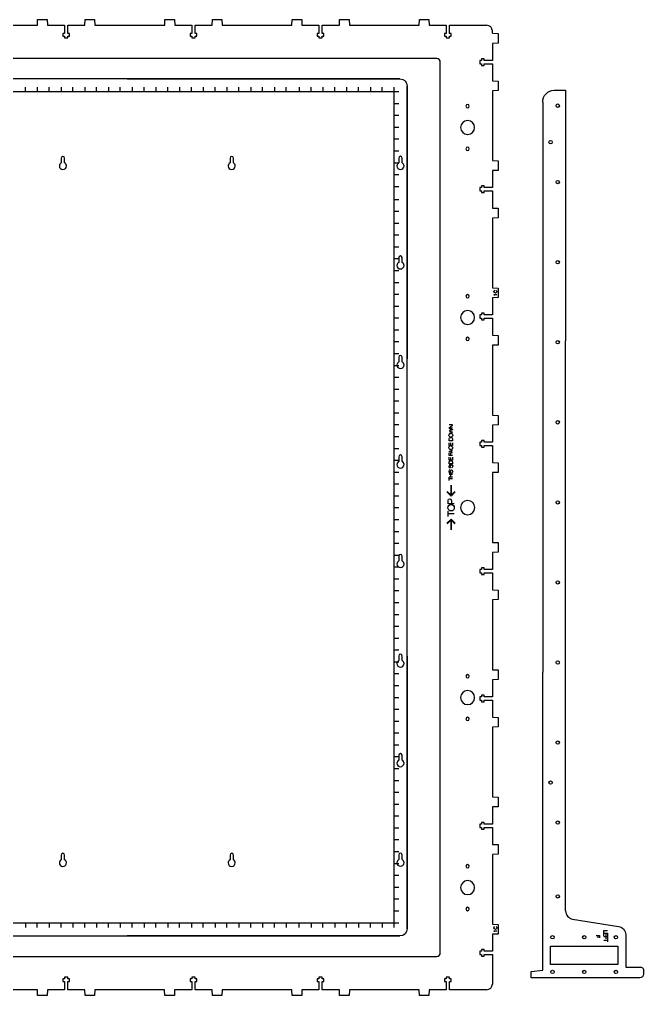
# Model space of a CAD drawing. Header units: millimetres. Extents: x -1108 to -58, y -862 to -39.
# Drawn here: x -584 to -58, y -862 to -39 of the extents above; entities that cross this region are included whole.
import ezdxf

# ---------------------------------------------------------------- set-up
doc = ezdxf.new("R2010")
doc.units = ezdxf.units.MM
doc.layers.add('CUTS', color=1, linetype='Continuous', true_color=0xff0000)
doc.layers.add('TEXT', color=5, linetype='Continuous', true_color=0x0000ff)

msp = doc.modelspace()

# ---------------------------------------------------------------- linework, layer by layer
at = {"layer": 'CUTS', "color": 1, "lineweight": 25, "true_color": 0xff0000}
for p, q in [((-569.05, -43.39), (-568.85, -38.51)), ((-568.85, -38.51), (-560.81, -38.51)), ((-560.81, -38.51), (-560.61, -43.39)), ((-529.03, -43.39), (-528.83, -38.51)), ((-528.83, -38.51), (-520.8, -38.51)), ((-520.8, -38.51), (-520.6, -43.39)), ((-461.71, -43.39), (-461.51, -38.51)), ((-461.51, -38.51), (-453.47, -38.51)), ((-453.47, -38.51), (-453.27, -43.39)), ((-421.69, -43.39), (-421.49, -38.51)), ((-421.49, -38.51), (-413.47, -38.51)), ((-413.47, -38.51), (-413.27, -43.39)), ((-354.37, -43.39), (-354.17, -38.51)), ((-354.17, -38.51), (-346.13, -38.51)), ((-346.13, -38.51), (-345.93, -43.39)), ((-314.35, -43.39), (-314.15, -38.51)), ((-314.15, -38.51), (-306.13, -38.51)), ((-306.13, -38.51), (-305.93, -43.39)), ((-247.03, -43.39), (-246.83, -38.51)), ((-246.83, -38.51), (-238.79, -38.51)), ((-238.79, -38.51), (-238.59, -43.39)), ((-627.94, -43.39), (-569.05, -43.39)), ((-560.61, -43.39), (-546.23, -43.39)), ((-546.23, -43.39), (-546.23, -50.4)), ((-543.43, -50.4), (-543.43, -43.39)), ((-543.43, -43.39), (-529.03, -43.39)), ((-520.6, -43.39), (-461.71, -43.39)), ((-453.27, -43.39), (-438.89, -43.39)), ((-438.89, -43.39), (-438.89, -50.4)), ((-436.09, -50.4), (-436.09, -43.39)), ((-436.09, -43.39), (-421.69, -43.39)), ((-413.27, -43.39), (-354.37, -43.39)), ((-345.93, -43.39), (-331.55, -43.39)), ((-331.55, -43.39), (-331.55, -50.4)), ((-328.75, -50.4), (-328.75, -43.39)), ((-328.75, -43.39), (-314.35, -43.39)), ((-305.93, -43.39), (-247.03, -43.39)), ((-238.59, -43.39), (-224.21, -43.39)), ((-224.21, -43.39), (-224.21, -50.4)), ((-221.41, -50.4), (-221.41, -43.39)), ((-221.41, -43.39), (-190.13, -43.39)), ((-185.33, -50.16), (-185.34, -47.93)), ((-546.23, -50.4), (-547.63, -50.4)), ((-547.63, -50.4), (-547.63, -52.6)), ((-547.63, -52.6), (-546.23, -52.6)), ((-546.23, -52.6), (-546.23, -54.05)), ((-546.23, -54.05), (-543.43, -54.05)), ((-542.03, -50.4), (-543.43, -50.4)), ((-543.43, -54.05), (-543.43, -52.6)), ((-543.43, -52.6), (-542.03, -52.6)), ((-542.03, -52.6), (-542.03, -50.4)), ((-438.89, -50.4), (-440.29, -50.4)), ((-440.29, -50.4), (-440.29, -52.6)), ((-440.29, -52.6), (-438.89, -52.6)), ((-438.89, -52.6), (-438.89, -54.05)), ((-438.89, -54.05), (-436.09, -54.05)), ((-434.69, -50.4), (-436.09, -50.4)), ((-436.09, -54.05), (-436.09, -52.6)), ((-436.09, -52.6), (-434.69, -52.6)), ((-434.69, -52.6), (-434.69, -50.4)), ((-331.55, -50.4), (-332.95, -50.4)), ((-332.95, -50.4), (-332.95, -52.6)), ((-332.95, -52.6), (-331.55, -52.6)), ((-331.55, -52.6), (-331.55, -54.05)), ((-331.55, -54.05), (-328.75, -54.05)), ((-327.35, -50.4), (-328.75, -50.4)), ((-328.75, -52.6), (-327.35, -52.6)), ((-328.75, -54.05), (-328.75, -52.6)), ((-327.35, -52.6), (-327.35, -50.4)), ((-224.21, -50.4), (-225.61, -50.4)), ((-225.61, -50.4), (-225.61, -52.6)), ((-225.61, -52.6), (-224.21, -52.6)), ((-224.21, -52.6), (-224.21, -54.05)), ((-224.21, -54.05), (-221.41, -54.05)), ((-220.01, -50.4), (-221.41, -50.4)), ((-221.41, -54.05), (-221.41, -52.6)), ((-221.41, -52.6), (-220.01, -52.6)), ((-220.01, -52.6), (-220.01, -50.4)), ((-185.33, -50.16), (-180.46, -50.36)), ((-180.46, -50.36), (-180.46, -58.4)), ((-185.33, -58.6), (-185.34, -72.97)), ((-180.46, -58.4), (-185.33, -58.6)), ((-232.23, -71.39), (-987.96, -71.4)), ((-194.55, -72.97), (-196, -72.97)), ((-196, -72.97), (-196, -75.77)), ((-192.35, -71.57), (-194.55, -71.57)), ((-194.55, -71.57), (-194.55, -72.97)), ((-192.35, -72.97), (-192.35, -71.57)), ((-185.34, -72.97), (-192.35, -72.97)), ((-229.23, -825.74), (-229.23, -74.39)), ((-196, -75.77), (-194.55, -75.77)), ((-194.55, -75.77), (-194.55, -77.17)), ((-194.55, -77.17), (-192.35, -77.17)), ((-192.35, -77.17), (-192.35, -75.77)), ((-192.35, -75.77), (-185.34, -75.77)), ((-185.34, -75.77), (-185.33, -90.17)), ((-263.24, -88.55), (-974.14, -88.55)), ((-185.33, -90.17), (-180.46, -90.37)), ((-180.46, -90.37), (-180.46, -98.4)), ((-257.24, -805.45), (-257.24, -94.55)), ((-180.46, -98.4), (-185.33, -98.6)), ((-185.33, -98.6), (-185.33, -157.5)), ((-142.86, -108.16), (-142.86, -588.97)), ((-185.33, -157.5), (-180.46, -157.7)), ((-180.46, -157.7), (-180.46, -165.74)), ((-185.33, -165.94), (-185.34, -180.31)), ((-180.46, -165.74), (-185.33, -165.94)), ((-194.55, -180.31), (-196, -180.31)), ((-196, -180.31), (-196, -183.11)), ((-192.35, -178.91), (-194.55, -178.91)), ((-194.55, -178.91), (-194.55, -180.31)), ((-192.35, -180.31), (-192.35, -178.91)), ((-185.34, -180.31), (-192.35, -180.31)), ((-196, -183.11), (-194.55, -183.11)), ((-194.55, -183.11), (-194.55, -184.51)), ((-194.55, -184.51), (-192.35, -184.51)), ((-192.35, -184.51), (-192.35, -183.11)), ((-192.35, -183.11), (-185.34, -183.11)), ((-185.34, -183.11), (-185.33, -197.51)), ((-185.33, -197.51), (-180.46, -197.71)), ((-180.46, -205.74), (-185.33, -205.94)), ((-180.46, -197.71), (-180.46, -205.74)), ((-185.33, -205.94), (-185.33, -264.84)), ((-185.33, -264.84), (-180.46, -265.04)), ((-180.46, -265.04), (-180.46, -273.08)), ((-180.46, -273.08), (-185.33, -273.28)), ((-185.33, -273.28), (-185.33, -287.65)), ((-194.55, -287.65), (-195.99, -287.65)), ((-195.99, -287.65), (-195.99, -290.45)), ((-194.55, -286.25), (-194.55, -287.65)), ((-192.35, -286.25), (-194.55, -286.25)), ((-192.35, -287.65), (-192.35, -286.25)), ((-185.33, -287.65), (-192.35, -287.65)), ((-195.99, -290.45), (-194.55, -290.45)), ((-194.55, -290.45), (-194.55, -291.85)), ((-194.55, -291.85), (-192.35, -291.85)), ((-192.35, -291.85), (-192.35, -290.45)), ((-192.35, -290.45), (-185.33, -290.45)), ((-185.33, -290.45), (-185.33, -304.85)), ((-185.33, -304.85), (-180.46, -305.05)), ((-180.46, -305.05), (-180.46, -313.08)), ((-123.58, -790.35), (-123.58, -309.54)), ((-180.46, -313.08), (-185.33, -313.28)), ((-185.33, -313.28), (-185.33, -372.18)), ((-185.33, -372.18), (-180.46, -372.38)), ((-180.46, -372.38), (-180.46, -380.42)), ((-180.46, -380.42), (-185.33, -380.62)), ((-185.33, -380.62), (-185.33, -394.99)), ((-194.55, -394.99), (-195.99, -394.99)), ((-195.99, -394.99), (-195.99, -397.79)), ((-192.35, -393.59), (-194.55, -393.59)), ((-194.55, -393.59), (-194.55, -394.99)), ((-192.35, -394.99), (-192.35, -393.59)), ((-185.33, -394.99), (-192.35, -394.99)), ((-195.99, -397.79), (-194.55, -397.79)), ((-194.55, -397.79), (-194.55, -399.19)), ((-194.55, -399.19), (-192.35, -399.19)), ((-192.35, -399.19), (-192.35, -397.79)), ((-192.35, -397.79), (-185.33, -397.79)), ((-185.33, -397.79), (-185.33, -412.19)), ((-185.33, -412.19), (-180.46, -412.39)), ((-180.46, -412.39), (-180.46, -420.42)), ((-180.46, -420.42), (-185.33, -420.62)), ((-185.33, -420.62), (-185.33, -479.52)), ((-185.33, -479.52), (-180.46, -479.72)), ((-180.46, -479.72), (-180.46, -487.76)), ((-180.46, -487.76), (-185.33, -487.96)), ((-185.33, -487.96), (-185.33, -502.33)), ((-192.35, -500.93), (-194.55, -500.93)), ((-194.55, -500.93), (-194.55, -502.33)), ((-192.35, -502.33), (-192.35, -500.93)), ((-194.55, -502.33), (-195.99, -502.33)), ((-195.99, -502.33), (-195.99, -505.13)), ((-195.99, -505.13), (-194.55, -505.13)), ((-194.55, -505.13), (-194.55, -506.53)), ((-194.55, -506.53), (-192.35, -506.53)), ((-185.33, -502.33), (-192.35, -502.33)), ((-192.35, -506.53), (-192.35, -505.13)), ((-192.35, -505.13), (-185.33, -505.13)), ((-185.33, -505.13), (-185.33, -519.53)), ((-185.33, -519.53), (-180.46, -519.73)), ((-180.46, -519.73), (-180.46, -527.76)), ((-180.46, -527.76), (-185.33, -527.96)), ((-185.33, -527.96), (-185.33, -586.86)), ((-185.33, -586.86), (-180.46, -587.06)), ((-180.46, -587.06), (-180.46, -595.1)), ((-180.46, -595.1), (-185.33, -595.3)), ((-185.33, -595.3), (-185.33, -609.67)), ((-194.55, -608.27), (-194.55, -609.67)), ((-192.35, -608.27), (-194.55, -608.27)), ((-192.35, -609.67), (-192.35, -608.27)), ((-194.55, -609.67), (-195.99, -609.67)), ((-195.99, -609.67), (-195.99, -612.47)), ((-195.99, -612.47), (-194.55, -612.47)), ((-194.55, -612.47), (-194.55, -613.87)), ((-194.55, -613.87), (-192.35, -613.87)), ((-185.33, -609.67), (-192.35, -609.67)), ((-192.35, -613.87), (-192.35, -612.47)), ((-192.35, -612.47), (-185.33, -612.47)), ((-185.33, -612.47), (-185.33, -626.87)), ((-185.33, -626.87), (-180.46, -627.07)), ((-180.46, -627.07), (-180.46, -635.1)), ((-180.46, -635.1), (-185.33, -635.3)), ((-185.33, -635.3), (-185.33, -694.2)), ((-185.33, -694.2), (-180.46, -694.4)), ((-180.46, -694.4), (-180.46, -702.44)), ((-180.46, -702.44), (-185.33, -702.64)), ((-185.33, -702.64), (-185.33, -717.01)), ((-192.35, -715.61), (-194.55, -715.61)), ((-194.55, -715.61), (-194.55, -717.01)), ((-192.35, -717.01), (-192.35, -715.61)), ((-194.55, -717.01), (-195.99, -717.01)), ((-195.99, -717.01), (-195.99, -719.81)), ((-195.99, -719.81), (-194.55, -719.81)), ((-194.55, -719.81), (-194.55, -721.21)), ((-194.55, -721.21), (-192.35, -721.21)), ((-185.33, -717.01), (-192.35, -717.01)), ((-192.35, -721.21), (-192.35, -719.81)), ((-192.35, -719.81), (-185.33, -719.81)), ((-185.33, -719.81), (-185.33, -734.21)), ((-185.33, -734.21), (-180.46, -734.41)), ((-180.46, -734.41), (-180.46, -742.44)), ((-180.46, -742.44), (-185.33, -742.64)), ((-185.33, -742.64), (-185.33, -801.54)), ((-185.33, -801.54), (-180.46, -801.74)), ((-180.46, -801.74), (-180.46, -809.78)), ((-974.14, -811.45), (-263.24, -811.45)), ((-180.46, -809.78), (-185.33, -809.98)), ((-185.33, -809.98), (-185.33, -824.35)), ((-192.35, -822.95), (-194.55, -822.95)), ((-194.55, -822.95), (-194.55, -824.35)), ((-192.35, -824.35), (-192.35, -822.95)), ((-987.96, -828.74), (-232.23, -828.74)), ((-194.55, -824.35), (-195.99, -824.35)), ((-195.99, -824.35), (-195.99, -827.15)), ((-195.99, -827.15), (-194.55, -827.15)), ((-194.55, -827.15), (-194.55, -828.55)), ((-194.55, -828.55), (-192.35, -828.55)), ((-185.33, -824.35), (-192.35, -824.35)), ((-192.35, -828.55), (-192.35, -827.15)), ((-192.35, -827.15), (-185.33, -827.15)), ((-185.33, -827.15), (-185.33, -851.94)), ((-546.23, -847.52), (-547.63, -847.52)), ((-547.63, -847.52), (-547.63, -849.72)), ((-543.43, -846.08), (-546.23, -846.08)), ((-546.23, -846.08), (-546.23, -847.52)), ((-543.43, -847.52), (-543.43, -846.08)), ((-542.03, -847.52), (-543.43, -847.52)), ((-542.03, -849.72), (-542.03, -847.52)), ((-438.89, -847.52), (-440.29, -847.52)), ((-440.29, -847.52), (-440.29, -849.72)), ((-436.09, -846.08), (-438.89, -846.08)), ((-438.89, -846.08), (-438.89, -847.52)), ((-436.09, -847.52), (-436.09, -846.08)), ((-434.69, -847.52), (-436.09, -847.52)), ((-434.69, -849.72), (-434.69, -847.52)), ((-331.55, -847.52), (-332.95, -847.52)), ((-332.95, -847.52), (-332.95, -849.72)), ((-328.75, -846.08), (-331.55, -846.08)), ((-331.55, -846.08), (-331.55, -847.52)), ((-328.75, -847.52), (-328.75, -846.08)), ((-327.35, -847.52), (-328.75, -847.52)), ((-327.35, -849.72), (-327.35, -847.52)), ((-224.21, -847.52), (-225.61, -847.52)), ((-225.61, -847.52), (-225.61, -849.72)), ((-224.21, -846.08), (-224.21, -847.52)), ((-221.41, -846.08), (-224.21, -846.08)), ((-221.41, -847.52), (-221.41, -846.08)), ((-220.01, -847.52), (-221.41, -847.52)), ((-220.01, -849.72), (-220.01, -847.52)), ((-547.63, -849.72), (-546.23, -849.72)), ((-546.23, -849.72), (-546.23, -856.74)), ((-543.43, -849.72), (-542.03, -849.72)), ((-543.43, -856.74), (-543.43, -849.72)), ((-440.29, -849.72), (-438.89, -849.72)), ((-438.89, -849.72), (-438.89, -856.74)), ((-436.09, -856.74), (-436.09, -849.72)), ((-436.09, -849.72), (-434.69, -849.72)), ((-332.95, -849.72), (-331.55, -849.72)), ((-331.55, -849.72), (-331.55, -856.74)), ((-328.75, -856.74), (-328.75, -849.72)), ((-328.75, -849.72), (-327.35, -849.72)), ((-225.61, -849.72), (-224.21, -849.72)), ((-224.21, -849.72), (-224.21, -856.74)), ((-221.41, -856.74), (-221.41, -849.72)), ((-221.41, -849.72), (-220.01, -849.72)), ((-569.06, -856.74), (-627.96, -856.74)), ((-568.86, -861.62), (-569.06, -856.74)), ((-560.83, -861.62), (-568.86, -861.62)), ((-560.63, -856.74), (-560.83, -861.62)), ((-546.23, -856.74), (-560.63, -856.74)), ((-529.05, -856.74), (-543.43, -856.74)), ((-528.85, -861.62), (-529.05, -856.74)), ((-520.82, -861.62), (-528.85, -861.62)), ((-520.62, -856.74), (-520.82, -861.62)), ((-461.72, -856.74), (-520.62, -856.74)), ((-461.52, -861.62), (-461.72, -856.74)), ((-453.49, -861.62), (-461.52, -861.62)), ((-453.29, -856.74), (-453.49, -861.62)), ((-438.89, -856.74), (-453.29, -856.74)), ((-421.71, -856.74), (-436.09, -856.74)), ((-421.51, -861.62), (-421.71, -856.74)), ((-413.48, -861.62), (-421.51, -861.62)), ((-413.28, -856.74), (-413.48, -861.62)), ((-354.38, -856.74), (-413.28, -856.74)), ((-354.18, -861.62), (-354.38, -856.74)), ((-346.15, -861.62), (-354.18, -861.62)), ((-345.95, -856.74), (-346.15, -861.62)), ((-331.55, -856.74), (-345.95, -856.74)), ((-314.37, -856.74), (-328.75, -856.74)), ((-314.17, -861.62), (-314.37, -856.74)), ((-306.14, -861.62), (-314.17, -861.62)), ((-305.94, -856.74), (-306.14, -861.62)), ((-247.04, -856.74), (-305.94, -856.74)), ((-246.84, -861.62), (-247.04, -856.74)), ((-238.81, -861.62), (-246.84, -861.62)), ((-238.61, -856.74), (-238.81, -861.62)), ((-224.21, -856.74), (-238.61, -856.74)), ((-190.13, -856.74), (-221.41, -856.74))]:
    msp.add_line(p, q, dxfattribs=at)
for points in [[(-493.24, -88.55), (-263.24, -88.55)], [(-257.24, -94.55), (-257.24, -324.55)], [(-133.22, -98.16), (-123.58, -98.16), (-123.58, -309.54)], [(-548.92, -155.49), (-548.92, -159.49)], [(-546.12, -159.49), (-546.12, -155.49)], [(-406.58, -155.49), (-406.58, -159.49)], [(-403.78, -159.49), (-403.78, -155.49)], [(-264.23, -155.35), (-264.23, -159.35)], [(-261.43, -159.35), (-261.43, -155.35)], [(-264.23, -239.3), (-264.23, -243.3)], [(-261.43, -243.3), (-261.43, -239.3)], [(-264.23, -323.25), (-264.23, -327.25)], [(-261.43, -327.25), (-261.43, -323.25)], [(-264.23, -407.21), (-264.23, -411.21)], [(-261.43, -411.21), (-261.43, -407.21)], [(-264.23, -491.16), (-264.23, -495.16)], [(-261.43, -495.16), (-261.43, -491.16)], [(-264.23, -575.12), (-264.23, -579.12)], [(-261.43, -579.12), (-261.43, -575.12)], [(-257.24, -575.45), (-257.24, -805.45)], [(-75.86, -846.7), (-152.48, -846.7), (-152.49, -841.5), (-142.86, -840.4), (-142.86, -592.15), (-142.86, -588.97)], [(-264.23, -659.07), (-264.23, -663.07)], [(-261.43, -663.07), (-261.43, -659.07)], [(-548.92, -743.16), (-548.92, -747.17)], [(-546.12, -747.17), (-546.12, -743.16)], [(-406.58, -743.16), (-406.58, -747.17)], [(-403.78, -747.17), (-403.78, -743.16)], [(-264.23, -743.02), (-264.23, -747.03)], [(-261.43, -747.03), (-261.43, -743.02)], [(-117.63, -797.13), (-78.81, -803.48)], [(-263.24, -811.45), (-493.24, -811.45), (-493.24, -811.45)], [(-72.86, -810.26), (-72.86, -837.79), (-60.86, -837.79)], [(-79.56, -820.15), (-79.56, -835.6), (-136.16, -835.6), (-136.16, -820.15), (-79.56, -820.15), (-79.56, -820.15)], [(-60.86, -846.7), (-75.86, -846.7), (-75.86, -846.7)], [(-57.86, -839.78), (-57.86, -843.7)]]:
    msp.add_lwpolyline(points, dxfattribs=at)
for centre, start, end in [((-232.23, -74.39), 359.99999, 90.0009), ((-232.23, -825.74), 269.99999, 359.99999)]:
    msp.add_arc(centre, 3, start, end, dxfattribs=at)
for points in [[(-185.33, -48.19), (-185.33, -45.55), (-187.49, -43.39), (-190.13, -43.39)], [(-263.24, -88.55), (-259.93, -88.55), (-257.24, -91.23), (-257.24, -94.55)], [(-142.86, -108.16), (-142.86, -102.66), (-138.52, -98.16), (-133.22, -98.16)], [(-206.17, -110.16), (-206.96, -110.16), (-207.6, -110.8), (-207.6, -111.59)], [(-207.6, -111.59), (-207.6, -112.38), (-206.96, -113.01), (-206.17, -113.01)], [(-204.75, -111.59), (-204.75, -110.8), (-205.39, -110.16), (-206.17, -110.16)], [(-206.17, -113.01), (-205.39, -113.01), (-204.75, -112.38), (-204.75, -111.59)], [(-131.64, -111.18), (-131.64, -110.39), (-131.01, -109.76), (-130.22, -109.76)], [(-130.22, -112.61), (-131.01, -112.61), (-131.64, -111.97), (-131.64, -111.18)], [(-130.22, -109.76), (-129.43, -109.76), (-128.8, -110.39), (-128.8, -111.18)], [(-128.8, -111.18), (-128.8, -111.97), (-129.43, -112.61), (-130.22, -112.61)], [(-206.17, -123.69), (-209.43, -123.69), (-212.07, -126.33), (-212.07, -129.59)], [(-212.07, -129.59), (-212.07, -132.85), (-209.43, -135.49), (-206.17, -135.49)], [(-200.27, -129.59), (-200.27, -126.33), (-202.91, -123.69), (-206.17, -123.69)], [(-206.17, -135.49), (-202.91, -135.49), (-200.27, -132.85), (-200.27, -129.59)], [(-206.17, -146.16), (-206.96, -146.16), (-207.6, -146.8), (-207.6, -147.59)], [(-207.6, -147.59), (-207.6, -148.38), (-206.96, -149.01), (-206.17, -149.01)], [(-204.75, -147.59), (-204.75, -146.8), (-205.39, -146.16), (-206.17, -146.16)], [(-206.17, -149.01), (-205.39, -149.01), (-204.75, -148.38), (-204.75, -147.59)], [(-137.62, -141.95), (-137.62, -141.17), (-136.98, -140.53), (-136.19, -140.53)], [(-136.19, -143.38), (-136.98, -143.38), (-137.62, -142.74), (-137.62, -141.95)], [(-136.19, -140.53), (-135.41, -140.53), (-134.77, -141.17), (-134.77, -141.95)], [(-134.77, -141.95), (-134.77, -142.74), (-135.41, -143.38), (-136.19, -143.38)], [(-547.52, -153.99), (-548.35, -153.99), (-548.92, -154.66), (-548.92, -155.49)], [(-546.12, -155.49), (-546.12, -154.66), (-546.69, -153.99), (-547.52, -153.99)], [(-405.18, -153.99), (-406.01, -153.99), (-406.58, -154.66), (-406.58, -155.49)], [(-403.78, -155.49), (-403.78, -154.66), (-404.35, -153.99), (-405.18, -153.99)], [(-262.83, -153.85), (-263.66, -153.85), (-264.23, -154.52), (-264.23, -155.35)], [(-261.43, -155.35), (-261.43, -154.52), (-262, -153.85), (-262.83, -153.85)], [(-548.92, -159.49), (-549.82, -160.01), (-550.52, -160.98), (-550.52, -162.09)], [(-550.52, -162.09), (-550.52, -163.74), (-549.18, -165.09), (-547.52, -165.09)], [(-547.52, -165.09), (-545.87, -165.09), (-544.52, -163.74), (-544.52, -162.09)], [(-544.52, -162.09), (-544.52, -160.98), (-545.23, -160.01), (-546.12, -159.49)], [(-406.58, -159.49), (-407.48, -160.01), (-408.18, -160.98), (-408.18, -162.09)], [(-408.18, -162.09), (-408.18, -163.74), (-406.84, -165.09), (-405.18, -165.09)], [(-405.18, -165.09), (-403.52, -165.09), (-402.18, -163.74), (-402.18, -162.09)], [(-402.18, -162.09), (-402.18, -160.98), (-402.88, -160.01), (-403.78, -159.49)], [(-264.23, -159.35), (-265.13, -159.87), (-265.83, -160.83), (-265.83, -161.94)], [(-265.83, -161.94), (-265.83, -163.6), (-264.49, -164.94), (-262.83, -164.94)], [(-262.83, -164.94), (-261.18, -164.94), (-259.83, -163.6), (-259.83, -161.94)], [(-259.83, -161.94), (-259.83, -160.83), (-260.54, -159.87), (-261.43, -159.35)], [(-131.64, -175.63), (-131.64, -174.84), (-131.01, -174.21), (-130.22, -174.21)], [(-130.22, -177.06), (-131.01, -177.06), (-131.64, -176.42), (-131.64, -175.63)], [(-130.22, -174.21), (-129.43, -174.21), (-128.8, -174.84), (-128.8, -175.63)], [(-128.8, -175.63), (-128.8, -176.42), (-129.43, -177.06), (-130.22, -177.06)], [(-262.83, -237.8), (-263.66, -237.8), (-264.23, -238.47), (-264.23, -239.3)], [(-261.43, -239.3), (-261.43, -238.47), (-262, -237.8), (-262.83, -237.8)], [(-264.23, -243.3), (-265.13, -243.82), (-265.83, -244.79), (-265.83, -245.9)], [(-265.83, -245.9), (-265.83, -247.55), (-264.49, -248.9), (-262.83, -248.9)], [(-262.83, -248.9), (-261.18, -248.9), (-259.83, -247.55), (-259.83, -245.9)], [(-259.83, -245.9), (-259.83, -244.79), (-260.54, -243.82), (-261.43, -243.3)], [(-131.64, -243.21), (-131.64, -242.42), (-131.01, -241.78), (-130.22, -241.78)], [(-130.22, -244.63), (-131.01, -244.63), (-131.64, -244), (-131.64, -243.21)], [(-130.22, -241.78), (-129.43, -241.78), (-128.8, -242.42), (-128.8, -243.21)], [(-128.8, -243.21), (-128.8, -244), (-129.43, -244.63), (-130.22, -244.63)], [(-206.17, -270.43), (-206.96, -270.43), (-207.6, -271.07), (-207.6, -271.86)], [(-204.75, -271.86), (-204.75, -271.07), (-205.39, -270.43), (-206.17, -270.43)], [(-207.6, -271.86), (-207.6, -272.65), (-206.96, -273.28), (-206.17, -273.28)], [(-206.17, -273.28), (-205.39, -273.28), (-204.75, -272.65), (-204.75, -271.86)], [(-206.17, -283.96), (-209.43, -283.96), (-212.07, -286.6), (-212.07, -289.86)], [(-200.27, -289.86), (-200.27, -286.6), (-202.91, -283.96), (-206.17, -283.96)], [(-212.07, -289.86), (-212.07, -293.12), (-209.43, -295.76), (-206.17, -295.76)], [(-206.17, -295.76), (-202.91, -295.76), (-200.27, -293.12), (-200.27, -289.86)], [(-206.17, -306.43), (-206.96, -306.43), (-207.6, -307.07), (-207.6, -307.86)], [(-207.6, -307.86), (-207.6, -308.65), (-206.96, -309.28), (-206.17, -309.28)], [(-204.75, -307.86), (-204.75, -307.07), (-205.39, -306.43), (-206.17, -306.43)], [(-206.17, -309.28), (-205.39, -309.28), (-204.75, -308.65), (-204.75, -307.86)], [(-131.64, -310.72), (-131.64, -309.93), (-131.01, -309.3), (-130.22, -309.3)], [(-130.22, -312.15), (-131.01, -312.15), (-131.64, -311.51), (-131.64, -310.72)], [(-130.22, -309.3), (-129.43, -309.3), (-128.8, -309.93), (-128.8, -310.72)], [(-128.8, -310.72), (-128.8, -311.51), (-129.43, -312.15), (-130.22, -312.15)], [(-264.23, -327.25), (-265.13, -327.77), (-265.83, -328.74), (-265.83, -329.85)], [(-262.83, -321.75), (-263.66, -321.75), (-264.23, -322.43), (-264.23, -323.25)], [(-261.43, -323.25), (-261.43, -322.43), (-262, -321.75), (-262.83, -321.75)], [(-259.83, -329.85), (-259.83, -328.74), (-260.54, -327.77), (-261.43, -327.25)], [(-265.83, -329.85), (-265.83, -331.51), (-264.49, -332.85), (-262.83, -332.85)], [(-262.83, -332.85), (-261.18, -332.85), (-259.83, -331.51), (-259.83, -329.85)], [(-131.64, -378.23), (-131.64, -377.45), (-131.01, -376.81), (-130.22, -376.81)], [(-130.22, -379.66), (-131.01, -379.66), (-131.64, -379.02), (-131.64, -378.23)], [(-130.22, -376.81), (-129.43, -376.81), (-128.8, -377.45), (-128.8, -378.23)], [(-128.8, -378.23), (-128.8, -379.02), (-129.43, -379.66), (-130.22, -379.66)], [(-264.23, -411.21), (-265.13, -411.73), (-265.83, -412.69), (-265.83, -413.8)], [(-262.83, -405.71), (-263.66, -405.71), (-264.23, -406.38), (-264.23, -407.21)], [(-261.43, -407.21), (-261.43, -406.38), (-262, -405.71), (-262.83, -405.71)], [(-259.83, -413.8), (-259.83, -412.69), (-260.54, -411.73), (-261.43, -411.21)], [(-265.83, -413.8), (-265.83, -415.46), (-264.49, -416.8), (-262.83, -416.8)], [(-262.83, -416.8), (-261.18, -416.8), (-259.83, -415.46), (-259.83, -413.8)], [(-206.17, -444.13), (-209.49, -444.13), (-212.17, -446.81), (-212.17, -450.13)], [(-200.17, -450.13), (-200.17, -446.81), (-202.86, -444.13), (-206.17, -444.13)], [(-131.64, -445.75), (-131.64, -444.96), (-131.01, -444.32), (-130.22, -444.32)], [(-130.22, -444.32), (-129.43, -444.32), (-128.8, -444.96), (-128.8, -445.75)], [(-212.17, -450.13), (-212.17, -453.44), (-209.49, -456.13), (-206.17, -456.13)], [(-206.17, -456.13), (-202.86, -456.13), (-200.17, -453.44), (-200.17, -450.13)], [(-130.22, -447.17), (-131.01, -447.17), (-131.64, -446.53), (-131.64, -445.75)], [(-128.8, -445.75), (-128.8, -446.53), (-129.43, -447.17), (-130.22, -447.17)], [(-262.83, -489.66), (-263.66, -489.66), (-264.23, -490.33), (-264.23, -491.16)], [(-261.43, -491.16), (-261.43, -490.33), (-262, -489.66), (-262.83, -489.66)], [(-264.23, -495.16), (-265.13, -495.68), (-265.83, -496.65), (-265.83, -497.76)], [(-265.83, -497.76), (-265.83, -499.41), (-264.49, -500.76), (-262.83, -500.76)], [(-262.83, -500.76), (-261.18, -500.76), (-259.83, -499.41), (-259.83, -497.76)], [(-259.83, -497.76), (-259.83, -496.65), (-260.54, -495.68), (-261.43, -495.16)], [(-131.64, -513.26), (-131.64, -512.47), (-131.01, -511.83), (-130.22, -511.83)], [(-130.22, -514.68), (-131.01, -514.68), (-131.64, -514.05), (-131.64, -513.26)], [(-130.22, -511.83), (-129.43, -511.83), (-128.8, -512.47), (-128.8, -513.26)], [(-128.8, -513.26), (-128.8, -514.05), (-129.43, -514.68), (-130.22, -514.68)], [(-262.83, -573.62), (-263.66, -573.62), (-264.23, -574.29), (-264.23, -575.12)], [(-261.43, -575.12), (-261.43, -574.29), (-262, -573.62), (-262.83, -573.62)], [(-264.23, -579.12), (-265.13, -579.63), (-265.83, -580.6), (-265.83, -581.71)], [(-265.83, -581.71), (-265.83, -583.37), (-264.49, -584.71), (-262.83, -584.71)], [(-262.83, -584.71), (-261.18, -584.71), (-259.83, -583.37), (-259.83, -581.71)], [(-259.83, -581.71), (-259.83, -580.6), (-260.54, -579.63), (-261.43, -579.12)], [(-131.64, -580.77), (-131.64, -579.98), (-131.01, -579.35), (-130.22, -579.35)], [(-130.22, -582.2), (-131.01, -582.2), (-131.64, -581.56), (-131.64, -580.77)], [(-130.22, -579.35), (-129.43, -579.35), (-128.8, -579.98), (-128.8, -580.77)], [(-128.8, -580.77), (-128.8, -581.56), (-129.43, -582.2), (-130.22, -582.2)], [(-206.17, -590.97), (-206.96, -590.97), (-207.6, -591.61), (-207.6, -592.4)], [(-207.6, -592.4), (-207.6, -593.18), (-206.96, -593.82), (-206.17, -593.82)], [(-204.75, -592.4), (-204.75, -591.61), (-205.39, -590.97), (-206.17, -590.97)], [(-206.17, -593.82), (-205.39, -593.82), (-204.75, -593.18), (-204.75, -592.4)], [(-206.17, -604.5), (-209.43, -604.5), (-212.07, -607.14), (-212.07, -610.4)], [(-200.27, -610.4), (-200.27, -607.14), (-202.91, -604.5), (-206.17, -604.5)], [(-212.07, -610.4), (-212.07, -613.66), (-209.43, -616.3), (-206.17, -616.3)], [(-206.17, -616.3), (-202.91, -616.3), (-200.27, -613.66), (-200.27, -610.4)], [(-206.17, -626.97), (-206.96, -626.97), (-207.6, -627.61), (-207.6, -628.4)], [(-207.6, -628.4), (-207.6, -629.18), (-206.96, -629.82), (-206.17, -629.82)], [(-204.75, -628.4), (-204.75, -627.61), (-205.39, -626.97), (-206.17, -626.97)], [(-206.17, -629.82), (-205.39, -629.82), (-204.75, -629.18), (-204.75, -628.4)], [(-131.64, -648.28), (-131.64, -647.5), (-131.01, -646.86), (-130.22, -646.86)], [(-130.22, -649.71), (-131.01, -649.71), (-131.64, -649.07), (-131.64, -648.28)], [(-130.22, -646.86), (-129.43, -646.86), (-128.8, -647.5), (-128.8, -648.28)], [(-128.8, -648.28), (-128.8, -649.07), (-129.43, -649.71), (-130.22, -649.71)], [(-262.83, -657.57), (-263.66, -657.57), (-264.23, -658.24), (-264.23, -659.07)], [(-261.43, -659.07), (-261.43, -658.24), (-262, -657.57), (-262.83, -657.57)], [(-264.23, -663.07), (-265.13, -663.59), (-265.83, -664.56), (-265.83, -665.66)], [(-265.83, -665.66), (-265.83, -667.32), (-264.49, -668.66), (-262.83, -668.66)], [(-262.83, -668.66), (-261.18, -668.66), (-259.83, -667.32), (-259.83, -665.66)], [(-259.83, -665.66), (-259.83, -664.55), (-260.54, -663.59), (-261.43, -663.07)], [(-137.62, -682.06), (-137.62, -681.27), (-136.98, -680.63), (-136.19, -680.63)], [(-136.19, -683.48), (-136.98, -683.48), (-137.62, -682.84), (-137.62, -682.06)], [(-136.19, -680.63), (-135.41, -680.63), (-134.77, -681.27), (-134.77, -682.06)], [(-134.77, -682.06), (-134.77, -682.84), (-135.41, -683.48), (-136.19, -683.48)], [(-131.64, -715.8), (-131.64, -715.01), (-131.01, -714.37), (-130.22, -714.37)], [(-130.22, -717.22), (-131.01, -717.22), (-131.64, -716.59), (-131.64, -715.8)], [(-130.22, -714.37), (-129.43, -714.37), (-128.8, -715.01), (-128.8, -715.8)], [(-128.8, -715.8), (-128.8, -716.59), (-129.43, -717.22), (-130.22, -717.22)], [(-548.92, -747.17), (-549.82, -747.68), (-550.52, -748.65), (-550.52, -749.76)], [(-547.52, -741.66), (-548.35, -741.66), (-548.92, -742.34), (-548.92, -743.16)], [(-546.12, -743.16), (-546.12, -742.34), (-546.69, -741.66), (-547.52, -741.66)], [(-544.52, -749.76), (-544.52, -748.65), (-545.23, -747.68), (-546.12, -747.17)], [(-406.58, -747.17), (-407.48, -747.68), (-408.18, -748.65), (-408.18, -749.76)], [(-405.18, -741.66), (-406.01, -741.66), (-406.58, -742.34), (-406.58, -743.16)], [(-403.78, -743.16), (-403.78, -742.34), (-404.35, -741.66), (-405.18, -741.66)], [(-402.18, -749.76), (-402.18, -748.65), (-402.88, -747.68), (-403.78, -747.17)], [(-264.23, -747.03), (-265.13, -747.54), (-265.83, -748.51), (-265.83, -749.62)], [(-262.83, -741.52), (-263.66, -741.52), (-264.23, -742.2), (-264.23, -743.02)], [(-261.43, -743.02), (-261.43, -742.2), (-262, -741.52), (-262.83, -741.52)], [(-259.83, -749.62), (-259.83, -748.51), (-260.54, -747.54), (-261.43, -747.03)], [(-550.52, -749.76), (-550.52, -751.42), (-549.18, -752.76), (-547.52, -752.76)], [(-547.52, -752.76), (-545.87, -752.76), (-544.52, -751.42), (-544.52, -749.76)], [(-408.18, -749.76), (-408.18, -751.42), (-406.84, -752.76), (-405.18, -752.76)], [(-405.18, -752.76), (-403.52, -752.76), (-402.18, -751.42), (-402.18, -749.76)], [(-265.83, -749.62), (-265.83, -751.28), (-264.49, -752.62), (-262.83, -752.62)], [(-262.83, -752.62), (-261.18, -752.62), (-259.83, -751.28), (-259.83, -749.62)], [(-206.17, -751.24), (-206.96, -751.24), (-207.6, -751.88), (-207.6, -752.67)], [(-207.6, -752.67), (-207.6, -753.45), (-206.96, -754.09), (-206.17, -754.09)], [(-204.75, -752.67), (-204.75, -751.88), (-205.39, -751.24), (-206.17, -751.24)], [(-206.17, -754.09), (-205.39, -754.09), (-204.75, -753.45), (-204.75, -752.67)], [(-206.17, -764.77), (-209.43, -764.77), (-212.07, -767.41), (-212.07, -770.67)], [(-200.27, -770.67), (-200.27, -767.41), (-202.91, -764.77), (-206.17, -764.77)], [(-212.07, -770.67), (-212.07, -773.93), (-209.43, -776.57), (-206.17, -776.57)], [(-206.17, -776.57), (-202.91, -776.57), (-200.27, -773.93), (-200.27, -770.67)], [(-131.64, -778.03), (-131.64, -777.24), (-131.01, -776.6), (-130.22, -776.6)], [(-130.22, -779.45), (-131.01, -779.45), (-131.64, -778.82), (-131.64, -778.03)], [(-130.22, -776.6), (-129.43, -776.6), (-128.8, -777.24), (-128.8, -778.03)], [(-128.8, -778.03), (-128.8, -778.82), (-129.43, -779.45), (-130.22, -779.45)], [(-206.17, -787.24), (-206.96, -787.24), (-207.6, -787.88), (-207.6, -788.67)], [(-207.6, -788.67), (-207.6, -789.45), (-206.96, -790.09), (-206.17, -790.09)], [(-204.75, -788.67), (-204.75, -787.88), (-205.39, -787.24), (-206.17, -787.24)], [(-206.17, -790.09), (-205.39, -790.09), (-204.75, -789.45), (-204.75, -788.67)], [(-123.58, -790.35), (-123.58, -793.65), (-120.9, -796.7), (-117.63, -797.13)], [(-257.24, -805.45), (-257.24, -808.77), (-259.93, -811.45), (-263.24, -811.45)], [(-78.81, -803.48), (-75.54, -803.91), (-72.86, -806.96), (-72.86, -810.26)], [(-136.01, -812.47), (-136.01, -811.68), (-135.37, -811.04), (-134.58, -811.04)], [(-134.58, -813.89), (-135.37, -813.89), (-136.01, -813.26), (-136.01, -812.47)], [(-134.58, -811.04), (-133.8, -811.04), (-133.16, -811.68), (-133.16, -812.47)], [(-133.16, -812.47), (-133.16, -813.26), (-133.8, -813.89), (-134.58, -813.89)], [(-109.28, -812.47), (-109.28, -811.68), (-108.65, -811.04), (-107.86, -811.04)], [(-107.86, -813.89), (-108.65, -813.89), (-109.28, -813.26), (-109.28, -812.47)], [(-107.86, -811.04), (-107.07, -811.04), (-106.43, -811.68), (-106.43, -812.47)], [(-106.43, -812.47), (-106.43, -813.26), (-107.07, -813.89), (-107.86, -813.89)], [(-82.56, -812.47), (-82.56, -811.68), (-81.92, -811.04), (-81.13, -811.04)], [(-81.13, -813.89), (-81.92, -813.89), (-82.56, -813.26), (-82.56, -812.47)], [(-81.13, -811.04), (-80.35, -811.04), (-79.71, -811.68), (-79.71, -812.47)], [(-79.71, -812.47), (-79.71, -813.26), (-80.35, -813.89), (-81.13, -813.89)], [(-60.86, -837.79), (-59.21, -837.79), (-57.86, -838.13), (-57.86, -839.78)], [(-136.01, -841.78), (-136.01, -841), (-135.37, -840.36), (-134.58, -840.36)], [(-134.58, -843.21), (-135.37, -843.21), (-136.01, -842.57), (-136.01, -841.78)], [(-134.58, -840.36), (-133.8, -840.36), (-133.16, -841), (-133.16, -841.78)], [(-133.16, -841.78), (-133.16, -842.57), (-133.8, -843.21), (-134.58, -843.21)], [(-109.28, -841.78), (-109.28, -841), (-108.65, -840.36), (-107.86, -840.36)], [(-107.86, -843.21), (-108.65, -843.21), (-109.28, -842.57), (-109.28, -841.78)], [(-107.86, -840.36), (-107.07, -840.36), (-106.43, -841), (-106.43, -841.78)], [(-106.43, -841.78), (-106.43, -842.57), (-107.07, -843.21), (-107.86, -843.21)], [(-82.56, -841.78), (-82.56, -841), (-81.92, -840.36), (-81.13, -840.36)], [(-81.13, -843.21), (-81.92, -843.21), (-82.56, -842.57), (-82.56, -841.78)], [(-81.13, -840.36), (-80.35, -840.36), (-79.71, -841), (-79.71, -841.78)], [(-79.71, -841.78), (-79.71, -842.57), (-80.35, -843.21), (-81.13, -843.21)], [(-57.86, -843.7), (-57.86, -845.35), (-59.21, -846.7), (-60.86, -846.7)], [(-190.13, -856.74), (-187.49, -856.74), (-185.33, -854.58), (-185.33, -851.94)]]:
    msp.add_open_spline(points, degree=3, dxfattribs=at)
at = {"layer": 'TEXT', "color": 5, "lineweight": 25, "true_color": 0x0000ff}
for points in [[(-579.14, -99.55), (-579.14, -95.7)], [(-569.14, -95.7), (-569.14, -99.55)], [(-559.14, -99.55), (-559.14, -95.7)], [(-549.14, -95.7), (-549.14, -99.55)], [(-539.14, -99.55), (-539.14, -95.7)], [(-529.14, -95.7), (-529.14, -99.55)], [(-519.14, -99.55), (-519.14, -95.7)], [(-509.14, -95.7), (-509.14, -99.55)], [(-499.14, -99.55), (-499.14, -95.7)], [(-489.14, -95.7), (-489.14, -99.55)], [(-479.14, -99.55), (-479.14, -95.7)], [(-469.14, -95.7), (-469.14, -99.55)], [(-459.13, -99.55), (-459.13, -95.7)], [(-449.14, -95.7), (-449.14, -99.55)], [(-439.14, -99.55), (-439.14, -95.7)], [(-429.14, -95.7), (-429.14, -99.55)], [(-419.13, -99.55), (-419.13, -95.7)], [(-409.14, -95.7), (-409.14, -99.55)], [(-399.13, -99.55), (-399.13, -95.7)], [(-389.14, -95.7), (-389.14, -99.55)], [(-379.13, -99.55), (-379.13, -95.7)], [(-369.13, -95.7), (-369.13, -99.55)], [(-359.13, -99.55), (-359.13, -95.7)], [(-348.24, -95.7), (-348.24, -99.55)], [(-338.24, -99.55), (-338.24, -95.7)], [(-328.24, -95.7), (-328.24, -99.55)], [(-318.24, -99.55), (-318.24, -95.7)], [(-308.24, -95.7), (-308.24, -99.55)], [(-298.24, -99.55), (-298.24, -95.7)], [(-288.24, -95.7), (-288.24, -99.55)], [(-278.24, -99.55), (-278.24, -95.7)], [(-268.24, -323.4), (-268.24, -95.7)], [(-545.08, -99.55), (-773.2, -99.55)], [(-345.08, -99.55), (-573.2, -99.55)], [(-264.18, -99.55), (-492.3, -99.55)], [(-264.18, -109.55), (-268.24, -109.55)], [(-264.18, -119.55), (-268.24, -119.55)], [(-264.18, -129.55), (-268.24, -129.55)], [(-264.18, -139.55), (-268.24, -139.55)], [(-264.18, -149.55), (-268.24, -149.55)], [(-264.18, -159.55), (-268.24, -159.55)], [(-264.18, -169.55), (-268.24, -169.55)], [(-268.24, -404.3), (-268.24, -176.6)], [(-264.18, -179.55), (-268.24, -179.55)], [(-264.18, -190.45), (-268.24, -190.45)], [(-264.18, -200.45), (-268.24, -200.45)], [(-264.18, -210.45), (-268.24, -210.45)], [(-264.18, -220.45), (-268.24, -220.45)], [(-264.18, -230.45), (-268.24, -230.45)], [(-264.18, -240.45), (-268.24, -240.45)], [(-264.18, -250.45), (-268.24, -250.45)], [(-264.18, -260.45), (-268.24, -260.45)], [(-264.18, -270.45), (-268.24, -270.45)], [(-183.85, -270.64), (-183.85, -270.55), (-181.46, -270.55)], [(-264.18, -280.45), (-268.24, -280.45)], [(-264.18, -290.45), (-268.24, -290.45)], [(-264.18, -300.45), (-268.24, -300.45)], [(-264.18, -310.45), (-268.24, -310.45)], [(-264.18, -320.45), (-268.24, -320.45)], [(-264.18, -330.45), (-268.24, -330.45)], [(-264.18, -340.45), (-268.24, -340.45)], [(-264.18, -350.45), (-268.24, -350.45)], [(-264.18, -360.45), (-268.24, -360.45)], [(-264.18, -370.45), (-268.24, -370.45)], [(-268.24, -604.3), (-268.24, -376.6)], [(-264.18, -380.45), (-268.24, -380.45)], [(-218.86, -383.06), (-221.88, -383.06), (-221.88, -382.95), (-218.86, -380.57), (-218.86, -380.47), (-221.88, -380.47)], [(-221.88, -383.36), (-218.86, -384.37), (-218.86, -384.48), (-221.87, -385.51), (-221.87, -385.52), (-218.86, -386.56), (-218.86, -386.67), (-221.88, -387.68)], [(-264.18, -390.45), (-268.24, -390.45)], [(-221.88, -393.79), (-221.88, -392.32)], [(-218.86, -392.32), (-218.86, -393.79), (-221.88, -393.79), (-221.88, -393.79)], [(-264.18, -400.45), (-268.24, -400.45)], [(-218.86, -395.45), (-218.86, -397.82), (-221.88, -397.82), (-221.88, -395.47)], [(-218.86, -404.21), (-221.88, -402.82), (-221.88, -402.71), (-218.86, -401.33)], [(-220.48, -397.82), (-220.48, -395.57)], [(-219.86, -401.79), (-219.86, -403.76)], [(-264.18, -410.45), (-268.24, -410.45)], [(-218.86, -406.13), (-221.88, -406.13), (-221.88, -404.01)], [(-218.86, -407.67), (-218.86, -410.05), (-221.88, -410.05), (-221.88, -407.7)], [(-220.48, -406.13), (-220.48, -404.13)], [(-220.48, -410.05), (-220.48, -407.79)], [(-221.88, -413.3), (-221.88, -411.82)], [(-218.86, -411.82), (-218.86, -413.3), (-221.88, -413.3), (-221.88, -413.3)], [(-221.88, -413.75), (-218.86, -413.75)], [(-220.49, -415.76), (-220.32, -414.75)], [(-220.49, -420.08), (-220.32, -419.08)], [(-264.18, -420.45), (-268.24, -420.45)], [(-221.88, -421.43), (-218.86, -421.43)], [(-221.88, -421.86), (-218.86, -421.86)], [(-218.86, -424.45), (-221.88, -424.45)], [(-221.88, -427.22), (-221.88, -424.61)], [(-218.86, -425.91), (-221.88, -425.91)], [(-220.48, -424.45), (-220.48, -421.86)], [(-264.18, -430.45), (-268.24, -430.45)], [(-220.37, -431.34), (-220.37, -439.52), (-223.37, -436.52)], [(-216.88, -436.53), (-219.87, -439.52), (-219.87, -431.34)], [(-264.18, -440.45), (-268.24, -440.45)], [(-216.65, -436.9), (-220.12, -440.38), (-223.6, -436.9)], [(-217.52, -446.97), (-222.73, -446.97), (-222.73, -444.18)], [(-219.89, -444.38), (-219.9, -446.97)], [(-264.18, -450.45), (-268.24, -450.45)], [(-264.18, -460.45), (-268.24, -460.45)], [(-223.6, -463.35), (-220.12, -459.88), (-216.65, -463.35)], [(-223.36, -463.73), (-220.37, -460.74), (-220.37, -468.91)], [(-222.73, -457.52), (-222.73, -453.03)], [(-217.52, -455.35), (-222.68, -455.35)], [(-219.87, -468.91), (-219.87, -460.74), (-216.87, -463.74)], [(-264.18, -470.45), (-268.24, -470.45)], [(-264.18, -480.45), (-268.24, -480.45)], [(-264.18, -490.45), (-268.24, -490.45)], [(-264.18, -500.45), (-268.24, -500.45)], [(-264.18, -510.45), (-268.24, -510.45)], [(-264.18, -520.45), (-268.24, -520.45)], [(-264.18, -530.45), (-268.24, -530.45)], [(-264.18, -540.45), (-268.24, -540.45)], [(-264.18, -550.45), (-268.24, -550.45)], [(-264.18, -560.45), (-268.24, -560.45)], [(-264.18, -570.45), (-268.24, -570.45)], [(-268.24, -804.3), (-268.24, -576.6)], [(-264.18, -580.45), (-268.24, -580.45)], [(-264.18, -590.45), (-268.24, -590.45)], [(-264.18, -600.45), (-268.24, -600.45)], [(-264.18, -610.45), (-268.24, -610.45)], [(-264.18, -620.45), (-268.24, -620.45)], [(-264.18, -630.45), (-268.24, -630.45)], [(-264.18, -640.45), (-268.24, -640.45)], [(-264.18, -650.45), (-268.24, -650.45)], [(-264.18, -660.45), (-268.24, -660.45)], [(-264.18, -670.45), (-268.24, -670.45)], [(-264.18, -680.45), (-268.24, -680.45)], [(-264.18, -690.45), (-268.24, -690.45)], [(-264.18, -700.45), (-268.24, -700.45)], [(-264.18, -710.45), (-268.24, -710.45)], [(-264.18, -720.45), (-268.24, -720.45)], [(-264.18, -730.45), (-268.24, -730.45)], [(-264.18, -740.45), (-268.24, -740.45)], [(-264.18, -750.45), (-268.24, -750.45)], [(-264.18, -760.45), (-268.24, -760.45)], [(-264.18, -770.45), (-268.24, -770.45)], [(-264.18, -780.45), (-268.24, -780.45)], [(-264.18, -790.45), (-268.24, -790.45)], [(-773.2, -800.45), (-545.08, -800.45)], [(-579.14, -800.45), (-579.14, -804.3)], [(-573.2, -800.45), (-345.08, -800.45)], [(-569.14, -804.3), (-569.14, -800.45)], [(-559.14, -800.45), (-559.14, -804.3)], [(-549.14, -804.3), (-549.14, -800.45)], [(-539.14, -800.45), (-539.14, -804.3)], [(-529.14, -804.3), (-529.14, -800.45)], [(-519.14, -800.45), (-519.14, -804.3)], [(-509.14, -804.3), (-509.14, -800.45)], [(-499.14, -800.45), (-499.14, -804.3)], [(-492.3, -800.45), (-264.18, -800.45)], [(-489.14, -804.3), (-489.14, -800.45)], [(-479.14, -800.45), (-479.14, -804.3)], [(-469.14, -804.3), (-469.14, -800.45)], [(-459.13, -800.45), (-459.13, -804.3)], [(-449.14, -804.3), (-449.14, -800.45)], [(-439.14, -800.45), (-439.14, -804.3)], [(-429.14, -804.3), (-429.14, -800.45)], [(-419.13, -800.45), (-419.13, -804.3)], [(-409.14, -804.3), (-409.14, -800.45)], [(-399.13, -800.45), (-399.13, -804.3)], [(-389.14, -804.3), (-389.14, -800.45)], [(-379.13, -800.45), (-379.13, -804.3)], [(-369.13, -804.3), (-369.13, -800.45)], [(-359.13, -800.45), (-359.13, -804.3)], [(-348.24, -804.3), (-348.24, -800.45)], [(-338.24, -800.45), (-338.24, -804.3)], [(-328.24, -804.3), (-328.24, -800.45)], [(-318.24, -800.45), (-318.24, -804.3)], [(-308.24, -804.3), (-308.24, -800.45)], [(-298.24, -800.45), (-298.24, -804.3)], [(-288.24, -804.3), (-288.24, -800.45)], [(-278.24, -800.45), (-278.24, -804.3)], [(-183.86, -807.24), (-183.86, -807.15), (-181.48, -807.15)], [(-97.89, -810.96), (-94.87, -810.96), (-94.87, -813.08)], [(-96.27, -810.96), (-96.27, -812.95)], [(-91.25, -808.85), (-91.25, -806.71), (-88.2, -806.71)], [(-91.25, -811.54), (-91.25, -809.14), (-88.2, -809.14), (-88.2, -811.51)], [(-91.25, -811.81), (-88.2, -811.81), (-88.2, -813.94)], [(-89.62, -809.14), (-89.62, -811.41)], [(-89.62, -811.81), (-89.62, -813.82)], [(-88.2, -813.61), (-88.2, -816.24)], [(-91.25, -814.93), (-88.2, -814.93)]]:
    msp.add_lwpolyline(points, dxfattribs=at)
for points in [[(-183.99, -267.98), (-183.99, -267.41), (-183.76, -266.96), (-183.23, -266.83)], [(-182.73, -269.24), (-183.52, -269.24), (-183.99, -268.67), (-183.99, -267.98)], [(-183.4, -271.39), (-183.49, -271.02), (-183.68, -270.78), (-183.85, -270.64)], [(-181.46, -267.98), (-181.46, -268.67), (-181.93, -269.24), (-182.73, -269.24)], [(-182.43, -266.77), (-181.79, -266.84), (-181.46, -267.43), (-181.46, -267.98)], [(-221.95, -389.18), (-221.95, -388.32), (-221.37, -387.61), (-220.37, -387.61)], [(-220.37, -390.75), (-221.37, -390.75), (-221.95, -390.04), (-221.95, -389.18)], [(-221.88, -392.32), (-221.88, -391.49), (-221.27, -391.06), (-220.37, -391.06)], [(-220.37, -387.61), (-219.37, -387.61), (-218.8, -388.32), (-218.8, -389.18)], [(-218.8, -389.18), (-218.8, -390.04), (-219.37, -390.75), (-220.37, -390.75)], [(-220.37, -391.06), (-219.47, -391.06), (-218.86, -391.49), (-218.86, -392.32)], [(-221.95, -399.64), (-221.95, -398.92), (-221.66, -398.36), (-221, -398.2)], [(-220.37, -401.2), (-221.37, -401.2), (-221.95, -400.5), (-221.95, -399.64)], [(-218.8, -399.64), (-218.8, -400.5), (-219.38, -401.2), (-220.37, -401.2)], [(-220.01, -398.12), (-219.2, -398.21), (-218.8, -398.94), (-218.8, -399.64)], [(-221.88, -411.82), (-221.88, -410.99), (-221.27, -410.56), (-220.37, -410.56)], [(-220.37, -410.56), (-219.47, -410.56), (-218.86, -410.99), (-218.86, -411.82)], [(-221.04, -414.14), (-221.5, -414.17), (-221.95, -414.38), (-221.95, -415.38)], [(-221.95, -415.38), (-221.95, -416.15), (-221.67, -416.5), (-221.18, -416.5)], [(-221.04, -418.46), (-221.5, -418.49), (-221.95, -418.7), (-221.95, -419.71)], [(-221.95, -419.71), (-221.95, -420.47), (-221.67, -420.83), (-221.18, -420.83)], [(-221.18, -416.5), (-220.76, -416.5), (-220.59, -416.26), (-220.49, -415.76)], [(-220.32, -414.75), (-220.22, -414.29), (-220.02, -414.06), (-219.65, -414.06)], [(-220.32, -419.08), (-220.22, -418.61), (-220.02, -418.39), (-219.65, -418.39)], [(-218.8, -415.27), (-218.8, -416.46), (-219.43, -416.6), (-219.86, -416.61)], [(-218.8, -419.59), (-218.8, -420.79), (-219.43, -420.92), (-219.86, -420.93)], [(-219.65, -414.06), (-219.31, -414.06), (-218.8, -414.23), (-218.8, -415.27)], [(-219.65, -418.39), (-219.31, -418.39), (-218.8, -418.55), (-218.8, -419.59)], [(-221.18, -420.83), (-220.76, -420.83), (-220.59, -420.58), (-220.49, -420.08)], [(-222.73, -444.18), (-222.73, -443.07), (-222.09, -442.73), (-221.31, -442.73)], [(-221.31, -442.73), (-220.61, -442.73), (-219.89, -443.09), (-219.89, -444.38)], [(-222.85, -450.27), (-222.85, -448.78), (-221.85, -447.57), (-220.12, -447.57)], [(-220.12, -452.97), (-221.85, -452.97), (-222.85, -451.76), (-222.85, -450.27)], [(-220.12, -447.57), (-218.4, -447.57), (-217.4, -448.79), (-217.4, -450.27)], [(-217.4, -450.27), (-217.4, -451.76), (-218.4, -452.97), (-220.12, -452.97)], [(-184, -804.59), (-184, -804.01), (-183.77, -803.56), (-183.24, -803.43)], [(-182.74, -805.84), (-183.54, -805.84), (-184, -805.28), (-184, -804.59)], [(-181.48, -804.59), (-181.48, -805.28), (-181.94, -805.84), (-182.74, -805.84)], [(-182.45, -803.37), (-181.8, -803.44), (-181.48, -804.03), (-181.48, -804.59)], [(-183.41, -807.99), (-183.5, -807.62), (-183.69, -807.38), (-183.86, -807.24)]]:
    msp.add_open_spline(points, degree=3, dxfattribs=at)

doc.saveas('drawing.dxf')
